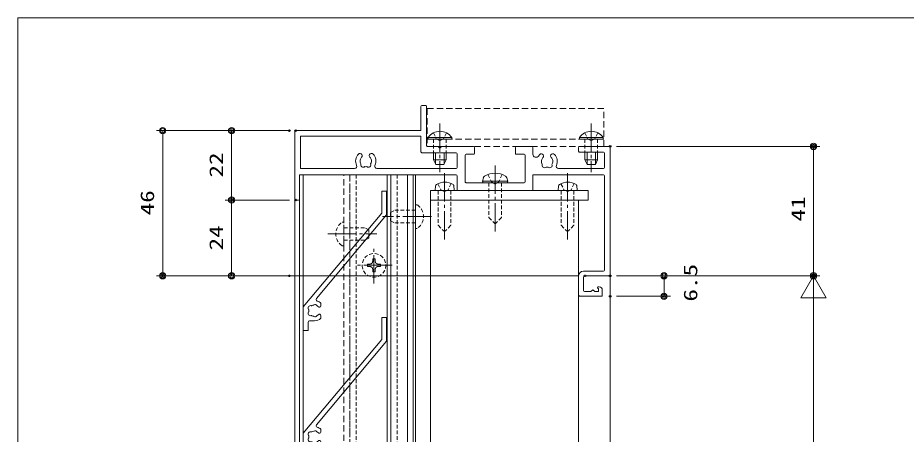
# Model space of a CAD drawing. Units: millimetres on the paper. Extents: x -395 to 395, y -281 to 281.
# Drawn here: x -395.3 to -113.6, y 149 to 281 of the extents above; entities that cross this region are included whole.
import ezdxf
from ezdxf.enums import TextEntityAlignment as Align

# ---------------------------------------------------------------- set-up
doc = ezdxf.new("R2010")
doc.units = ezdxf.units.MM
doc.header["$PDMODE"] = 32
doc.header["$PDSIZE"] = 0.5
for name, pattern in [('CHAIN2', [12, 9, -1, 1, -1]), ('DASHED1', [1.8, 1.2, -0.6]), ('DASHED2', [3, 2, -1])]:
    doc.linetypes.add(name, pattern=pattern)
for name, color, linetype, lineweight in [('0-2_USERZ', 3, 'Continuous', 9), ('0-3_F-1', 7, 'Continuous', 9), ('0-4__0-0_', 6, 'Continuous', 9), ('0-5_0', 7, 'Continuous', 9), ('0-7_KATAZAI', 7, 'Continuous', 9), ('0-8__0-A_1-2', 3, 'Continuous', 9), ('0-9_YSS_ZEN', 6, 'Continuous', 9), ('0-D_1-3', 3, 'DASHED2', 9), ('0-E_PARTS3', 134, 'Continuous', 9)]:
    doc.layers.add(name, color=color, linetype=linetype, lineweight=lineweight)
doc.layers.add('0-6_Defpoints', color=7, linetype='Continuous')
doc.styles.add('ＭＳ ゴシック', font='')
doc.styles.get('ＭＳ ゴシック').set_extended_font_data('MS Gothic')

# ---------------------------------------------------------------- blocks, each defined once
blk = doc.blocks.new('図枠')
at = {"layer": '0-3_F-1'}
blk.add_lwpolyline([(790.6, 0), (0, 0), (0, 562), (790.6, 562)], close=True, dxfattribs=at)
blk = doc.blocks.new('WAKU-U')
at = {"layer": '0-4__0-0_', "color": 7}
for points in [[(-18.5, -35.999), (-18, -36.499), (-18.5, -36.999)], [(-30.004, -53.499), (-29.504, -53.999), (-30.004, -54.499)]]:
    blk.add_lwpolyline(points, dxfattribs=at)
at = {"layer": '0-5_0'}
for p, q in [((-29.704, 0), (10.7, 0)), ((-30.004, -9.7), (-30.004, -0.3)), ((-28.204, -2.1), (-28.204, -9.7)), ((-23.3, -1.8), (-27.904, -1.8)), ((-23, -16.417), (-23, -2.1)), ((9.2, -1.8), (-20.7, -1.8)), ((9.5, -8.5), (9.5, -2.1)), ((11, -0.3), (11, -8)), ((15.5, -2.5), (17.2, -2.5)), ((17.5, -2.8), (17.5, -9.5)), ((14.5, -3.75), (14.5, -3.5)), ((15.069, -3.778), (14.931, -3.922)), ((15.25, -3.7), (16, -3.7)), ((-28.504, -10), (-29.704, -10)), ((17, -10), (11, -10)), ((11.5, -8.5), (15.5, -8.5)), ((-27.318, -18.8), (-27.308, -18.8)), ((-27.318, -21.2), (-27.308, -21.2)), ((-30.004, -29.7), (-30.004, -24.798)), ((-29.704, -24.498), (-27.565, -24.498)), ((-16, -24.798), (-16, -48.2)), ((-27.504, -27.298), (-27.504, -29.7)), ((-18.8, -26.998), (-27.204, -26.998)), ((-18.5, -35.999), (-18.5, -27.298)), ((-27.804, -30), (-29.704, -30)), ((-18.5, -45.7), (-18.5, -36.999)), ((-30.004, -53.499), (-30.004, -43.3)), ((-29.704, -43), (-27.804, -43)), ((-27.504, -43.3), (-27.504, -45.7)), ((-27.204, -46), (-18.8, -46)), ((-28.004, -48.8), (-28.004, -59.7)), ((-23.3, -48.5), (-27.704, -48.5)), ((-23, -73.976), (-23, -48.8)), ((-21, -48.8), (-21, -63.5)), ((-16.3, -48.5), (-20.7, -48.5)), ((-30.004, -57.9), (-30.004, -54.499)), ((-43.004, -59.7), (-43.004, -58.5)), ((-42.704, -58.2), (-30.304, -58.2)), ((-25.174, -75.711), (-25.289, -75.658)), ((-27.448, -76.3), (-27.438, -76.3)), ((-27.448, -78.7), (-27.438, -78.7)), ((-13.3, -100), (-34.704, -100)), ((-13, -98.8), (-13, -99.7))]:
    blk.add_line(p, q, dxfattribs=at)
for points in [[(-21, -2.1), (-21, -24.498), (-16.3, -24.498)], [(16, -8), (16, -6.1), (15.4, -5.5), (16, -4.9), (16, -3.7)], [(-25.044, -18.211), (-25.159, -18.158), (-25.553, -18.227)], [(-35.004, -99.7), (-35.004, -60), (-42.704, -60)], [(-28.304, -60), (-33.204, -60), (-33.204, -98.2), (-23, -98.2), (-23, -81.024)], [(-21, -63.5), (-21, -98.5), (-13.3, -98.5)], [(-25.174, -75.711), (-25.289, -75.658), (-25.683, -75.727)]]:
    blk.add_lwpolyline(points, dxfattribs=at)
for centre, radius, start, end in [((-29.704, -0.3), 0.3, 90, 180), ((10.7, -0.3), 0.3, 360, 90), ((-27.904, -2.1), 0.3, 90, 180), ((-23.3, -2.1), 0.3, 0, 90), ((-20.7, -2.1), 0.3, 90, 180), ((9.2, -2.1), 0.3, 0, 90), ((15.5, -3.5), 1, 90, 180), ((17.2, -2.8), 0.3, 0, 90), ((14.75, -3.75), 0.25, 180, 316.39718), ((15.25, -3.95), 0.25, 90, 136.39718), ((11.5, -8), 0.5, 180, 270), ((15.5, -8), 0.5, 270, 0), ((-29.704, -9.7), 0.3, 180, 270), ((-28.504, -9.7), 0.3, 270, 0), ((11, -8.5), 1.5, 180, 270), ((17, -9.5), 0.5, 270, 0), ((-25.24, -20), 3.2, 66.74202, 133.7398), ((-23.7, -16.417), 0.7, 246.74202, 0), ((-26.968, -18.194), 0.7, 133.7398, 240), ((-26.968, -18.194), 0.7, 240, 313.7398), ((-25.24, -20), 1.8, 100, 133.7398), ((-25.24, -20), 1.8, 59.14685, 83.7398), ((-24.011, -19.14), 0.75, 315.95278, 114.04722), ((-25.24, -20), 1.8, 349.14685, 10.85315), ((-26.968, -21.806), 0.7, 120, 226.2602), ((-25.24, -20), 3.2, 226.2602, 236.39324), ((-26.968, -21.806), 0.7, 46.2602, 120), ((-25.24, -20), 1.8, 226.2602, 260), ((-25.24, -20), 1.8, 260, 300.85315), ((-24.011, -20.86), 0.75, 245.95278, 44.04722), ((-29.704, -24.798), 0.3, 90, 180), ((-27.565, -23.498), 1, 270, 56.39324), ((-16.3, -24.798), 0.3, 0, 90), ((-27.204, -27.298), 0.3, 90, 180), ((-18.8, -27.298), 0.3, 0, 90), ((-29.704, -29.7), 0.3, 180, 270), ((-27.804, -29.7), 0.3, 270, 0), ((-29.704, -43.3), 0.3, 90, 180), ((-27.804, -43.3), 0.3, 0, 90), ((-27.204, -45.7), 0.3, 180, 270), ((-18.8, -45.7), 0.3, 270, 0), ((-27.704, -48.8), 0.3, 90, 180), ((-23.3, -48.8), 0.3, 0, 90), ((-20.7, -48.8), 0.3, 90, 180), ((-16.3, -48.2), 0.3, 270, 0), ((-42.704, -58.5), 0.3, 90, 180), ((-30.304, -57.9), 0.3, 270, 0), ((-42.704, -59.7), 0.3, 180, 270), ((-28.304, -59.7), 0.3, 270, 360), ((-27.098, -75.694), 0.7, 133.7398, 240), ((-25.37, -77.5), 3.2, 64.64629, 133.7398), ((-25.37, -77.5), 1.8, 100, 133.7398), ((-25.37, -77.5), 1.8, 59.14685, 83.7398), ((-24.141, -76.64), 0.75, 315.95278, 114.04722), ((-23.7, -73.976), 0.7, 244.64629, 0), ((-27.098, -79.306), 0.7, 120, 226.2602), ((-27.098, -75.694), 0.7, 240, 313.7398), ((-27.098, -79.306), 0.7, 46.2602, 120), ((-25.37, -77.5), 1.8, 226.2602, 260), ((-24.141, -78.36), 0.75, 245.95278, 44.04722), ((-25.37, -77.5), 1.8, 349.14685, 10.85315), ((-25.37, -77.5), 3.2, 226.2602, 295.35371), ((-25.37, -77.5), 1.8, 260, 300.85315), ((-23.7, -81.024), 0.7, 360, 115.35371), ((-13.3, -98.8), 0.3, 0, 90), ((-34.704, -99.7), 0.3, 180, 270), ((-13.3, -99.7), 0.3, 270, 0)]:
    blk.add_arc(centre, radius, start, end, dxfattribs=at)
blk = doc.blocks.new('S-HA1')
at = {"layer": '0-5_0'}
for p, q in [((-8.711, 5.599), (-7.847, 5.599)), ((-7.447, 5.199), (-7.447, 5.06)), ((-5.147, 5.06), (-5.147, 5.199)), ((-4.747, 5.599), (-3.882, 5.599)), ((-3.097, 3.499), (-3.097, 2))]:
    blk.add_line(p, q, dxfattribs=at)
for points in [[(-7.5, 0), (-37.175, 24.9), (-44.132, 24.9), (-44.132, 26.4), (-36.629, 26.4), (-10.159, 4.189)], [(-2.597, 1.5), (0, 1.5), (0, 0), (-7.5, 0)]]:
    blk.add_lwpolyline(points, dxfattribs=at)
for centre, radius, start, end in [((-9.838, 4.572), 0.5, 230, 343.13226), ((-6.297, 3.499), 3.2, 138.9855, 163.13226), ((-7.774, 3.759), 0.5, 116.8699, 223.1301), ((-8.285, 3.281), 0.2, 6.2602, 43.1301), ((-6.297, 3.499), 1.8, 186.2602, 208.03074), ((-8.09, 4.384), 0.2, 296.8699, 333.7398), ((-6.297, 3.499), 1.8, 134.79283, 153.7398), ((-7.847, 5.199), 0.4, 360, 90), ((-7.847, 5.06), 0.4, 314.79283, 360), ((-4.747, 5.199), 0.4, 90, 180), ((-4.747, 5.06), 0.4, 180, 225.20717), ((-6.297, 3.499), 1.8, 26.2602, 45.20717), ((-6.297, 3.499), 1.8, 331.96926, 353.7398), ((-4.503, 4.384), 0.2, 206.2602, 243.1301), ((-4.82, 3.759), 0.5, 316.8699, 63.1301), ((-4.309, 3.281), 0.2, 136.8699, 173.7398), ((-6.297, 3.499), 3.2, 360, 41.0145), ((-7.157, 2.27), 0.75, 162.29961, 307.70039), ((-8.062, 2.559), 0.2, 342.29961, 28.03074), ((-6.576, 1.518), 0.2, 81.96926, 127.70039), ((-6.297, 3.499), 1.8, 261.96926, 278.03074), ((-6.017, 1.518), 0.2, 52.29961, 98.03074), ((-5.436, 2.27), 0.75, 232.29961, 17.70039), ((-4.531, 2.559), 0.2, 151.96926, 197.70039), ((-2.597, 2), 0.5, 180, 270)]:
    blk.add_arc(centre, radius, start, end, dxfattribs=at)
blk = doc.blocks.new('DOT1')
at = {"layer": '0-5_0'}
blk.add_line((0, 0), (-1, 0), dxfattribs=at)
for radius in [0.5, 0.325]:
    blk.add_circle((0, 0), radius, dxfattribs=at)
blk = doc.blocks.new('ALW1')
at = {"layer": '0-5_0'}
blk.add_line((0, 0), (-1, 0), dxfattribs=at)
blk.add_lwpolyline([(-0.34641, -0.2), (0, 0), (-0.34641, 0.2)], close=True, dxfattribs=at)
blk = doc.blocks.new('U43')
at = {"layer": '0-E_PARTS3'}
for p, q in [((-0.509, 3.75), (0, 3.75)), ((0, 3.75), (0, -3.75)), ((4.3, 2), (6.6, 2)), ((4.3, 1.346), (7.909, 1.346)), ((6.6, 2), (6.6, -2)), ((8, 1.3), (6.6, 2)), ((8, 1.3), (8, -1.3)), ((4.3, -1.346), (7.909, -1.346)), ((4.3, -2), (6.6, -2)), ((8, -1.3), (6.6, -2))]:
    blk.add_line(p, q, dxfattribs=at)
at = {"layer": '0-E_PARTS3', "linetype": 'CHAIN2'}
blk.add_line((-5, 0), (10.5, 0), dxfattribs=at)
at = {"layer": '0-E_PARTS3', "linetype": 'DASHED1'}
for p, q in [((0, 2), (4.3, 2)), ((0, -2), (4.3, -2))]:
    blk.add_line(p, q, dxfattribs=at)
at = {"layer": '0-E_PARTS3'}
blk.add_lwpolyline([(-0.509, 3.75), (-0.509, -3.75), (0, -3.75)], dxfattribs=at)
at = {"layer": '0-E_PARTS3', "linetype": 'DASHED1'}
for points in [[(-2.009, 2.05), (-0.154, 1.145), (0.455, 0)], [(-2.009, -2.05), (-0.154, -1.145), (0.455, 0)]]:
    blk.add_lwpolyline(points, dxfattribs=at)
at = {"layer": '0-E_PARTS3'}
blk.add_arc((2.027, 0), 4.527, 124.06671, 235.93329, dxfattribs=at)
blk = doc.blocks.new('U44')
at = {"layer": '0-E_PARTS3'}
for p, q in [((-0.509, 3.75), (0, 3.75)), ((0, 3.75), (0, -3.75)), ((4.1, 2), (6.6, 2)), ((4.1, 1.346), (7.909, 1.346)), ((6.6, 2), (6.6, -2)), ((8, 1.3), (6.6, 2)), ((8, 1.3), (8, -1.3)), ((4.1, -1.346), (7.909, -1.346)), ((4.1, -2), (6.6, -2)), ((8, -1.3), (6.6, -2))]:
    blk.add_line(p, q, dxfattribs=at)
at = {"layer": '0-E_PARTS3', "linetype": 'CHAIN2'}
blk.add_line((-5, 0), (10.5, 0), dxfattribs=at)
at = {"layer": '0-E_PARTS3', "linetype": 'DASHED1'}
for p, q in [((0, 2), (4.1, 2)), ((0, -2), (4.1, -2))]:
    blk.add_line(p, q, dxfattribs=at)
at = {"layer": '0-E_PARTS3'}
blk.add_lwpolyline([(-0.509, 3.75), (-0.509, -3.75), (0, -3.75)], dxfattribs=at)
at = {"layer": '0-E_PARTS3', "linetype": 'DASHED1'}
for points in [[(-2.009, 2.05), (-0.154, 1.145), (0.455, 0)], [(-2.009, -2.05), (-0.154, -1.145), (0.455, 0)]]:
    blk.add_lwpolyline(points, dxfattribs=at)
at = {"layer": '0-E_PARTS3'}
blk.add_arc((2.027, 0), 4.527, 124.06671, 235.93329, dxfattribs=at)
blk = doc.blocks.new('A$C0AB24780')
at = {"layer": '0-D_1-3'}
blk.add_line((-2.3, -1.799), (-2.3, -57.799), dxfattribs=at)
blk.add_lwpolyline([(0, -57.799), (0, -1.799), (-12, -1.799), (-12, -57.799)], close=True, dxfattribs=at)
at = {"layer": '0-E_PARTS3'}
for name, p in [('U44', (-2.3, -5.799)), ('U43', (-2.3, -53.799))]:
    blk.add_blockref(name, p, dxfattribs=at)
blk = doc.blocks.new('U62')
at = {"layer": '0-E_PARTS3'}
for p, q in [((-0.5, 4), (-1.553, 3.719)), ((-0.5, 4), (-0.5, -4)), ((-0.5, 4), (0, 3.824)), ((0, 3.824), (0, -3.824)), ((-0.5, -4), (-1.553, -3.719)), ((-0.5, -4), (0, -3.824))]:
    blk.add_line(p, q, dxfattribs=at)
at = {"layer": '0-E_PARTS3', "linetype": 'CHAIN2'}
blk.add_line((-5.5, 0), (15.5, 0), dxfattribs=at)
at = {"layer": '0-E_PARTS3', "linetype": 'DASHED1'}
for p, q in [((0, 2), (11, 2)), ((11, 2), (13, 0)), ((11, -2), (13, 0)), ((0, -2), (11, -2))]:
    blk.add_line(p, q, dxfattribs=at)
for points in [[(-2.579, 2.3), (-0.263, 1.145), (0.346, 0)], [(-2.579, -2.3), (-0.263, -1.145), (0.346, 0)]]:
    blk.add_lwpolyline(points, dxfattribs=at)
at = {"layer": '0-E_PARTS3'}
for centre, radius, start, end in [((3.5, 0), 6.5, 149.41289, 210.58711), ((-1.321, 2.85), 0.9, 104.93766, 149.41289), ((-1.321, -2.85), 0.9, 210.58711, 255.06234)]:
    blk.add_arc(centre, radius, start, end, dxfattribs=at)
blk = doc.blocks.new('A$C73D11E19')
at = {"layer": '0-E_PARTS3'}
blk.add_line((0, 3), (1.521, 2.836), dxfattribs=at)
at = {"layer": '0-E_PARTS3', "linetype": 'CHAIN2'}
blk.add_line((5.5, 0), (-15.5, 0), dxfattribs=at)
at = {"layer": '0-E_PARTS3', "linetype": 'DASHED1'}
for p, q in [((-11, 2), (-13, 0)), ((-11, -2), (-13, 0)), ((0, 2), (-11, 2)), ((0, -2), (-11, -2))]:
    blk.add_line(p, q, dxfattribs=at)
at = {"layer": '0-E_PARTS3'}
blk.add_lwpolyline([(0, 3), (0, -3), (1.579, -2.877)], dxfattribs=at)
at = {"layer": '0-E_PARTS3', "linetype": 'DASHED1'}
for points in [[(2.179, 2.101), (0.263, 1.145), (-0.346, 0)], [(2.232, -2.127), (0.263, -1.145), (-0.346, 0)]]:
    blk.add_lwpolyline(points, dxfattribs=at)
at = {"layer": '0-E_PARTS3'}
for centre, radius, start, end in [((1.482, 2.337), 0.5, 24.85349, 85.56298), ((-2.328, -0.069), 5.002, 328.46047, 31.53953), ((1.541, -2.379), 0.5, 274.43702, 322.15918)]:
    blk.add_arc(centre, radius, start, end, dxfattribs=at)
blk = doc.blocks.new('U64')
at = {"layer": '0-E_PARTS3', "linetype": 'CHAIN2'}
blk.add_line((-5, 0), (10.5, 0), dxfattribs=at)
at = {"layer": '0-E_PARTS3', "linetype": 'DASHED1'}
for p, q in [((0, 2), (6.6, 2)), ((8, 1.3), (6.6, 2)), ((8, 1.3), (8, -1.3)), ((0, -2), (6.6, -2)), ((8, -1.3), (6.6, -2))]:
    blk.add_line(p, q, dxfattribs=at)
blk.add_lwpolyline([(-0.509, 3.75), (0, 3.75), (0, -3.75), (-0.509, -3.75)], dxfattribs=at)
blk.add_arc((2.027, 0), 4.527, 124.06671, 235.93329, dxfattribs=at)
blk = doc.blocks.new('U92')
at = {"layer": '0-E_PARTS3', "linetype": 'CHAIN2'}
for p, q in [((0, -5.75), (0, 5.75)), ((-5.75, 0), (5.75, 0))]:
    blk.add_line(p, q, dxfattribs=at)
at = {"layer": '0-E_PARTS3', "linetype": 'DASHED1'}
blk.add_line((1.23, 0.41), (2.05, 0.41), dxfattribs=at)
for points in [[(-1.23, -0.41), (-2.05, -0.41), (-2.05, 0.41), (-1.23, 0.41)], [(-0.41, 1.23), (-0.41, 2.05), (0.41, 2.05), (0.41, 1.23)], [(2.05, 0.41), (2.05, -0.41), (1.23, -0.41)], [(0.41, -1.23), (0.41, -2.05), (-0.41, -2.05), (-0.41, -1.23)]]:
    blk.add_lwpolyline(points, dxfattribs=at)
blk.add_circle((0, 0), 3.75, dxfattribs=at)
for centre, start, end in [((-1.23, 1.23), 270, 0), ((1.23, 1.23), 180, 270), ((-1.23, -1.23), 0, 90), ((1.23, -1.23), 90, 180)]:
    blk.add_arc(centre, 0.82, start, end, dxfattribs=at)
blk = doc.blocks.new('U93')
at = {"layer": '0-E_PARTS3', "linetype": 'CHAIN2'}
blk.add_line((-5, 0), (10.5, 0), dxfattribs=at)
at = {"layer": '0-E_PARTS3', "linetype": 'DASHED1'}
for p, q in [((0, 2), (6.6, 2)), ((8, 1.3), (6.6, 2)), ((8, 1.3), (8, -1.3)), ((0, -2), (6.6, -2)), ((8, -1.3), (6.6, -2))]:
    blk.add_line(p, q, dxfattribs=at)
blk.add_lwpolyline([(-0.509, 3.75), (0, 3.75), (0, -3.75), (-0.509, -3.75)], dxfattribs=at)
blk.add_arc((2.027, 0), 4.527, 124.06671, 235.93329, dxfattribs=at)

msp = doc.modelspace()

# ---------------------------------------------------------------- linework, layer by layer
at = {"layer": '0-2_USERZ'}
for p, q in [((-311.181, 245.222), (-351.374, 245.222)), ((-309.181, 245.222), (-329.529, 245.222)), ((-349.374, 243.222), (-349.374, 201.218)), ((-327.529, 225.218), (-327.529, 243.222)), ((-205.481, 240.222), (-141.005, 240.222)), ((-143.005, 201.218), (-143.005, 238.222)), ((-309.181, 223.218), (-329.529, 223.218)), ((-309.181, 223.218), (-329.529, 223.218)), ((-307.481, 223.518), (-307.481, -208.133)), ((-327.529, 201.218), (-327.529, 221.218)), ((-311.181, 199.218), (-351.374, 199.218)), ((-217.481, 199.218), (-329.529, 199.218)), ((-207.481, 199.518), (-207.481, -40.133)), ((-205.481, 199.218), (-141.005, 199.218)), ((-205.481, 199.218), (-188.401, 199.218)), ((-190.401, 197.218), (-190.401, 194.718)), ((-205.481, 192.718), (-188.401, 192.718))]:
    msp.add_line(p, q, dxfattribs=at)
for points in [[(-269.981, 231.218), (-269.981, -138.13), (-305.981, -138.13), (-305.981, 231.218)], [(-304.781, -138.13), (-305.981, -138.13), (-305.981, 231.218), (-304.781, 231.218)], [(-276.981, -138.13), (-278.181, -138.13), (-278.181, 231.218), (-276.981, 231.218)], [(-269.981, -138.13), (-271.781, -138.13), (-271.781, 231.218), (-269.981, 231.218)]]:
    msp.add_lwpolyline(points, close=True, dxfattribs=at)
at = {"layer": '0-2_USERZ', "color": 4, "linetype": 'DASHED2'}
msp.add_lwpolyline([(-289.981, -138.13), (-291.981, -138.13), (-291.981, 231.218), (-289.981, 231.218)], close=True, dxfattribs=at)
at = {"layer": '0-2_USERZ', "color": 5, "linetype": 'DASHED1'}
for points in [[(-287.981, -138.13), (-289.981, -138.13), (-289.981, 231.218), (-287.981, 231.218)], [(-274.981, -138.13), (-289.981, -138.13), (-289.981, 231.218), (-274.981, 231.218)]]:
    msp.add_lwpolyline(points, close=True, dxfattribs=at)
at = {"layer": '0-2_USERZ', "color": 6}
msp.add_lwpolyline([(-269.181, 79.542), (-269.181, 231.218), (-269.981, 231.218), (-269.981, 79.542)], dxfattribs=at)
at = {"layer": '0-6_Defpoints'}
for p in [(-327.529, 245.222), (-309.181, 245.222), (-307.181, 245.222), (-207.481, 240.222), (-143.005, 240.222), (-327.529, 223.218), (-307.181, 223.218), (-349.374, 199.218), (-309.181, 199.218), (-215.481, 199.218), (-207.481, 199.218), (-207.481, 199.218), (-143.005, 199.218), (-207.481, 192.718), (-190.401, 192.718)]:
    msp.add_point(p, dxfattribs=at)
at = {"layer": '0-7_KATAZAI'}
msp.add_lwpolyline([(-264.481, 226.218), (-264.481, 223.218), (-214.481, 223.218), (-214.481, 226.218)], close=True, dxfattribs=at)
at = {"layer": '0-8__0-A_1-2'}
msp.add_lwpolyline([(-217.481, 79.542), (-217.481, 223.218), (-264.481, 223.218), (-264.481, 79.542)], dxfattribs=at)
at = {"layer": '0-9_YSS_ZEN'}
for p, q in [((-205.481, 199.218), (-141.005, 199.218)), ((-143.005, -20.133), (-143.005, 179.218))]:
    msp.add_line(p, q, dxfattribs=at)

# ---------------------------------------------------------------- block references
at = {"layer": '0-2_USERZ'}
msp.add_blockref('図枠', (-395.322, -281.006), dxfattribs=at)
for name, p, rotation in [('A$C0AB24780', (-207.681, 240.222), 270), ('A$C73D11E19', (-259.981, 226.218), 90), ('A$C73D11E19', (-220.978, 226.218), 90), ('S-HA1', (-304.781, 181.87), 270), ('S-HA1', (-304.781, 141.87), 270)]:
    msp.add_blockref(name, p, dxfattribs=dict(at, rotation=rotation))
at = {"layer": '0-2_USERZ', "xscale": 2, "yscale": 2}
for p, rotation in [((-349.374, 245.222), 90), ((-327.529, 245.222), 90), ((-143.005, 240.222), 90), ((-327.529, 223.218), 270), ((-327.529, 223.218), 90), ((-349.374, 199.218), 270), ((-327.529, 199.218), 270), ((-190.401, 199.218), 90), ((-143.005, 199.218), 270), ((-190.401, 192.718), 270)]:
    msp.add_blockref('DOT1', p, dxfattribs=dict(at, rotation=rotation))
at = {"layer": '0-7_KATAZAI', "rotation": 270}
msp.add_blockref('WAKU-U', (-207.481, 210.218), dxfattribs=at)
at = {"layer": '0-9_YSS_ZEN', "xscale": 20, "yscale": 20, "rotation": 90}
msp.add_blockref('ALW1', (-143.005, 199.218), dxfattribs=at)
at = {"layer": '0-E_PARTS3', "rotation": 270}
msp.add_blockref('U62', (-243.98, 228.718), dxfattribs=at)
at = {"layer": '0-E_PARTS3', "xscale": -1}
for name, p, rotation in [('U64', (-269.181, 217.991), 6e-05), ('U93', (-291.981, 212.471), 180.00006), ('U92', (-282.378, 202.545), 6e-05)]:
    msp.add_blockref(name, p, dxfattribs=dict(at, rotation=rotation))

# ---------------------------------------------------------------- texts
at = {"layer": '0-2_USERZ', "style": 'ＭＳ ゴシック', "width": 1.35}
for s, p in [('22', (-328.946, 230.363)), ('46', (-350.791, 218.363)), ('41', (-144.422, 216.441)), ('24', (-328.946, 207.264)), ('6.5', (-178.553, 191.05))]:
    msp.add_text(s, height=4.333, rotation=90, dxfattribs=at).set_placement(p, align=Align.BOTTOM_LEFT)

doc.saveas('drawing.dxf')
